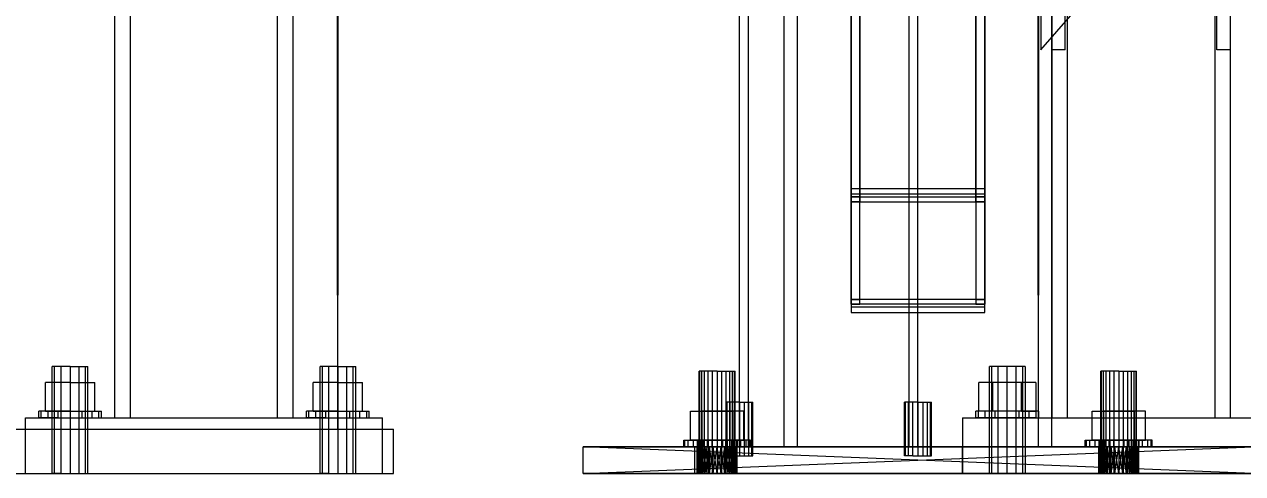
# Model space of a CAD drawing. Header units: millimetres. Extents: x -1970 to 34302, y -80068 to 6837.
# Drawn here: x 349 to 895, y -36000 to -35799 of the extents above; entities that cross this region are included whole.
import ezdxf

# ---------------------------------------------------------------- set-up
doc = ezdxf.new("R2010")
doc.units = ezdxf.units.MM
for name, color, linetype, lineweight in [('COTAS_O', 1, 'Continuous', 0), ('COTAS_P', 1, 'Continuous', 0), ('frontal_briquetadora', 7, 'Continuous', 0), ('frontal_C01', 7, 'Continuous', 0), ('frontal_C02', 7, 'Continuous', 0), ('frontal_C07', 7, 'Continuous', 0), ('frontal_mezcladora', 7, 'Continuous', 0), ('frontal_tolva_provisional', 7, 'Continuous', 0)]:
    doc.layers.add(name, color=color, linetype=linetype, lineweight=lineweight)
doc.dimstyles.new('R19_100', dxfattribs={"dimtxt": 250, "dimasz": 150, "dimexe": 150, "dimexo": 80, "dimgap": 100, "dimtad": 1, "dimtih": 1, "dimtoh": 1, "dimdsep": 46, "dimcen": 0.09, "dimadec": 0, "dimazin": 0, "dimtfac": 1, "dimtdec": 4, "dimtofl": 0, "dimtmove": 0, "dimatfit": 3, "dimfxl": 1, "dimtolj": 1, "dimtzin": 0, "dimarcsym": 0})

# ---------------------------------------------------------------- blocks, each defined once
blk = doc.blocks.new('*D41')
at = {"layer": 'COTAS_O', "color": 0, "lineweight": -2, "transparency": 16777216}
for p, q in [((-1480, -35920), (-1480, -35150)), ((490, -35920), (490, -35150)), ((-1330, -35300), (340, -35300))]:
    blk.add_line(p, q, dxfattribs=at)
at = {"layer": 'COTAS_O', "color": 0, "transparency": 16777216}
for points in [[(-1330, -35275), (-1330, -35325), (-1480, -35300)], [(340, -35275), (340, -35325), (490, -35300)]]:
    blk.add_solid(points, dxfattribs=at)
at = {"layer": 'Defpoints', "color": 0, "transparency": 16777216}
for p in [(490, -35300), (-1480, -36000), (490, -36000)]:
    blk.add_point(p, dxfattribs=at)
blk = doc.blocks.new('*D43')
at = {"layer": 'COTAS_P', "color": 0, "lineweight": -2, "transparency": 16777216}
for p, q in [((-804, -35920), (-804, -35150)), ((804, -35920), (804, -35150)), ((-654, -35300), (654, -35300))]:
    blk.add_line(p, q, dxfattribs=at)
at = {"layer": 'COTAS_P', "color": 0, "transparency": 16777216}
for points in [[(-654, -35275), (-654, -35325), (-804, -35300)], [(654, -35275), (654, -35325), (804, -35300)]]:
    blk.add_solid(points, dxfattribs=at)
at = {"layer": 'Defpoints', "color": 0, "transparency": 16777216}
for p in [(804, -35300), (-804, -36000), (804, -36000)]:
    blk.add_point(p, dxfattribs=at)

msp = doc.modelspace()

# ---------------------------------------------------------------- linework, layer by layer
at = {"layer": 'frontal_briquetadora'}
for p, q in [((490, -35980), (490, -34940)), ((490, -35980), (490, -34950)), ((315, -35980), (515, -35980)), ((340, -35980), (490, -35980)), ((515, -36000), (515, -35980)), ((315, -36000), (515, -36000))]:
    msp.add_line(p, q, dxfattribs=at)
at = {"layer": 'frontal_C01'}
for p, q in [((390, -35975), (390, -34032.596)), ((397, -35975), (397, -34032.596)), ((463, -35975), (463, -34032.596)), ((470, -35975), (470, -34032.596)), ((390, -35975), (390, -34793.537)), ((397, -35975), (397, -34793.537)), ((463, -35975), (463, -34793.537)), ((470, -35975), (470, -34793.537)), ((390, -35975), (390, -35554.479)), ((397, -35975), (397, -35554.479)), ((463, -35975), (463, -35554.479)), ((470, -35975), (470, -35554.479)), ((363.072, -35952), (362, -35952)), ((362, -36000), (362, -35952)), ((366, -35952), (363.072, -35952)), ((363.072, -36000), (363.072, -35952)), ((370, -35952), (366, -35952)), ((366, -36000), (366, -35952)), ((370, -35952), (374, -35952)), ((370, -35952), (370, -36000)), ((374, -35952), (376.928, -35952)), ((374, -36000), (374, -35952)), ((376.928, -35952), (378, -35952)), ((376.928, -36000), (376.928, -35952)), ((378, -36000), (378, -35952)), ((483.072, -35952), (482, -35952)), ((482, -36000), (482, -35952)), ((486, -35952), (483.072, -35952)), ((483.072, -36000), (483.072, -35952)), ((490, -35952), (486, -35952)), ((486, -36000), (486, -35952)), ((490, -35952), (494, -35952)), ((490, -35952), (490, -36000)), ((494, -35952), (496.928, -35952)), ((494, -36000), (494, -35952)), ((496.928, -35952), (498, -35952)), ((496.928, -36000), (496.928, -35952)), ((498, -36000), (498, -35952)), ((370, -35959.2), (358.915, -35959.2)), ((358.915, -35972), (358.915, -35959.2)), ((370, -35959.2), (381.085, -35959.2)), ((370, -35959.2), (370, -35972)), ((381.085, -35972), (381.085, -35959.2)), ((490, -35959.2), (478.915, -35959.2)), ((478.915, -35972), (478.915, -35959.2)), ((490, -35959.2), (501.085, -35959.2)), ((490, -35959.2), (490, -35972)), ((501.085, -35972), (501.085, -35959.2)), ((350, -35975), (510, -35975)), ((350, -36000), (350, -35975)), ((357.066, -35972), (356, -35972)), ((356, -35975), (356, -35972)), ((357.066, -35975), (356, -35975)), ((360.101, -35972), (357.066, -35972)), ((357.066, -35975), (357.066, -35972)), ((360.101, -35975), (357.066, -35975)), ((358.915, -35972), (370, -35972)), ((364.642, -35972), (360.101, -35972)), ((360.101, -35975), (360.101, -35972)), ((364.642, -35975), (360.101, -35975)), ((370, -35972), (364.642, -35972)), ((364.642, -35975), (364.642, -35972)), ((364.642, -35975), (370, -35975)), ((370, -35972), (375.358, -35972)), ((370, -35972), (370, -35975)), ((370, -35972), (381.085, -35972)), ((370, -35975), (375.358, -35975)), ((375.358, -35972), (379.899, -35972)), ((375.358, -35975), (375.358, -35972)), ((375.358, -35975), (379.899, -35975)), ((379.899, -35972), (382.934, -35972)), ((379.899, -35975), (379.899, -35972)), ((379.899, -35975), (382.934, -35975)), ((382.934, -35972), (384, -35972)), ((382.934, -35975), (382.934, -35972)), ((382.934, -35975), (384, -35975)), ((384, -35975), (384, -35972)), ((390, -35975), (397, -35975)), ((397, -35975), (463, -35975)), ((463, -35975), (470, -35975)), ((477.066, -35972), (476, -35972)), ((476, -35975), (476, -35972)), ((477.066, -35975), (476, -35975)), ((480.101, -35972), (477.066, -35972)), ((477.066, -35975), (477.066, -35972)), ((480.101, -35975), (477.066, -35975)), ((478.915, -35972), (490, -35972)), ((484.642, -35972), (480.101, -35972)), ((480.101, -35975), (480.101, -35972)), ((484.642, -35975), (480.101, -35975)), ((490, -35972), (484.642, -35972)), ((484.642, -35975), (484.642, -35972)), ((484.642, -35975), (490, -35975)), ((490, -35972), (495.358, -35972)), ((490, -35972), (490, -35975)), ((490, -35972), (501.085, -35972)), ((490, -35975), (495.358, -35975)), ((495.358, -35972), (499.899, -35972)), ((495.358, -35975), (495.358, -35972)), ((495.358, -35975), (499.899, -35975)), ((499.899, -35972), (502.934, -35972)), ((499.899, -35975), (499.899, -35972)), ((499.899, -35975), (502.934, -35975)), ((502.934, -35972), (504, -35972)), ((502.934, -35975), (502.934, -35972)), ((502.934, -35975), (504, -35975)), ((504, -35975), (504, -35972)), ((510, -36000), (510, -35975)), ((350, -36000), (510, -36000)), ((363.072, -36000), (362, -36000)), ((366, -36000), (363.072, -36000)), ((366, -36000), (370, -36000)), ((370, -36000), (374, -36000)), ((374, -36000), (376.928, -36000)), ((376.928, -36000), (378, -36000)), ((483.072, -36000), (482, -36000)), ((486, -36000), (483.072, -36000)), ((486, -36000), (490, -36000)), ((490, -36000), (494, -36000)), ((494, -36000), (496.928, -36000)), ((496.928, -36000), (498, -36000))]:
    msp.add_line(p, q, dxfattribs=at)
at = {"layer": 'frontal_C02'}
for p, q in [((390, -35975), (390, -33576.746)), ((397, -35975), (397, -33576.746)), ((463, -35975), (463, -33576.746)), ((470, -35975), (470, -33576.746)), ((390, -35975), (390, -34072.136)), ((397, -35975), (397, -34072.136)), ((463, -35975), (463, -34072.136)), ((470, -35975), (470, -34072.136)), ((390, -35975), (390, -34861.253)), ((397, -35975), (397, -34861.253)), ((463, -35975), (463, -34861.253)), ((470, -35975), (470, -34861.253)), ((390, -35975), (390, -35610.837)), ((397, -35975), (397, -35610.837)), ((463, -35975), (463, -35610.837)), ((470, -35975), (470, -35610.837)), ((363.072, -35952), (362, -35952)), ((362, -36000), (362, -35952)), ((366, -35952), (363.072, -35952)), ((363.072, -36000), (363.072, -35952)), ((370, -35952), (366, -35952)), ((366, -36000), (366, -35952)), ((370, -35952), (374, -35952)), ((370, -35952), (370, -36000)), ((374, -35952), (376.928, -35952)), ((374, -36000), (374, -35952)), ((376.928, -35952), (378, -35952)), ((376.928, -36000), (376.928, -35952)), ((378, -36000), (378, -35952)), ((483.072, -35952), (482, -35952)), ((482, -36000), (482, -35952)), ((486, -35952), (483.072, -35952)), ((483.072, -36000), (483.072, -35952)), ((490, -35952), (486, -35952)), ((486, -36000), (486, -35952)), ((490, -35952), (494, -35952)), ((490, -35952), (490, -36000)), ((494, -35952), (496.928, -35952)), ((494, -36000), (494, -35952)), ((496.928, -35952), (498, -35952)), ((496.928, -36000), (496.928, -35952)), ((498, -36000), (498, -35952)), ((370, -35959.2), (358.915, -35959.2)), ((358.915, -35972), (358.915, -35959.2)), ((370, -35959.2), (381.085, -35959.2)), ((370, -35959.2), (370, -35972)), ((381.085, -35972), (381.085, -35959.2)), ((490, -35959.2), (478.915, -35959.2)), ((478.915, -35972), (478.915, -35959.2)), ((490, -35959.2), (501.085, -35959.2)), ((490, -35959.2), (490, -35972)), ((501.085, -35972), (501.085, -35959.2)), ((350, -35975), (510, -35975)), ((350, -36000), (350, -35975)), ((357.066, -35972), (356, -35972)), ((356, -35975), (356, -35972)), ((357.066, -35975), (356, -35975)), ((360.101, -35972), (357.066, -35972)), ((357.066, -35975), (357.066, -35972)), ((360.101, -35975), (357.066, -35975)), ((358.915, -35972), (370, -35972)), ((364.642, -35972), (360.101, -35972)), ((360.101, -35975), (360.101, -35972)), ((364.642, -35975), (360.101, -35975)), ((370, -35972), (364.642, -35972)), ((364.642, -35975), (364.642, -35972)), ((364.642, -35975), (370, -35975)), ((370, -35972), (375.358, -35972)), ((370, -35972), (370, -35975)), ((370, -35972), (381.085, -35972)), ((370, -35975), (375.358, -35975)), ((375.358, -35972), (379.899, -35972)), ((375.358, -35975), (375.358, -35972)), ((375.358, -35975), (379.899, -35975)), ((379.899, -35972), (382.934, -35972)), ((379.899, -35975), (379.899, -35972)), ((379.899, -35975), (382.934, -35975)), ((382.934, -35972), (384, -35972)), ((382.934, -35975), (382.934, -35972)), ((382.934, -35975), (384, -35975)), ((384, -35975), (384, -35972)), ((390, -35975), (397, -35975)), ((397, -35975), (463, -35975)), ((463, -35975), (470, -35975)), ((477.066, -35972), (476, -35972)), ((476, -35975), (476, -35972)), ((477.066, -35975), (476, -35975)), ((480.101, -35972), (477.066, -35972)), ((477.066, -35975), (477.066, -35972)), ((480.101, -35975), (477.066, -35975)), ((478.915, -35972), (490, -35972)), ((484.642, -35972), (480.101, -35972)), ((480.101, -35975), (480.101, -35972)), ((484.642, -35975), (480.101, -35975)), ((490, -35972), (484.642, -35972)), ((484.642, -35975), (484.642, -35972)), ((484.642, -35975), (490, -35975)), ((490, -35972), (495.358, -35972)), ((490, -35972), (490, -35975)), ((490, -35972), (501.085, -35972)), ((490, -35975), (495.358, -35975)), ((495.358, -35972), (499.899, -35972)), ((495.358, -35975), (495.358, -35972)), ((495.358, -35975), (499.899, -35975)), ((499.899, -35972), (502.934, -35972)), ((499.899, -35975), (499.899, -35972)), ((499.899, -35975), (502.934, -35975)), ((502.934, -35972), (504, -35972)), ((502.934, -35975), (502.934, -35972)), ((502.934, -35975), (504, -35975)), ((504, -35975), (504, -35972)), ((510, -36000), (510, -35975)), ((350, -36000), (510, -36000)), ((363.072, -36000), (362, -36000)), ((366, -36000), (363.072, -36000)), ((366, -36000), (370, -36000)), ((370, -36000), (374, -36000)), ((374, -36000), (376.928, -36000)), ((376.928, -36000), (378, -36000)), ((483.072, -36000), (482, -36000)), ((486, -36000), (483.072, -36000)), ((486, -36000), (490, -36000)), ((490, -36000), (494, -36000)), ((494, -36000), (496.928, -36000)), ((496.928, -36000), (498, -36000))]:
    msp.add_line(p, q, dxfattribs=at)
at = {"layer": 'frontal_C07'}
for p, q in [((390, -35975), (390, -35158.648)), ((397, -35975), (397, -35158.648)), ((463, -35975), (463, -35158.648)), ((470, -35975), (470, -35158.648)), ((390, -35975), (390, -35283.361)), ((397, -35975), (397, -35283.361)), ((463, -35975), (463, -35283.361)), ((470, -35975), (470, -35283.361)), ((390, -35975), (390, -35367.405)), ((397, -35975), (397, -35367.405)), ((463, -35975), (463, -35367.405)), ((470, -35975), (470, -35367.405)), ((363.072, -35952), (362, -35952)), ((362, -36000), (362, -35952)), ((366, -35952), (363.072, -35952)), ((363.072, -36000), (363.072, -35952)), ((370, -35952), (366, -35952)), ((366, -36000), (366, -35952)), ((370, -35952), (374, -35952)), ((370, -35952), (370, -36000)), ((374, -35952), (376.928, -35952)), ((374, -36000), (374, -35952)), ((376.928, -35952), (378, -35952)), ((376.928, -36000), (376.928, -35952)), ((378, -36000), (378, -35952)), ((483.072, -35952), (482, -35952)), ((482, -36000), (482, -35952)), ((486, -35952), (483.072, -35952)), ((483.072, -36000), (483.072, -35952)), ((490, -35952), (486, -35952)), ((486, -36000), (486, -35952)), ((490, -35952), (494, -35952)), ((490, -35952), (490, -36000)), ((494, -35952), (496.928, -35952)), ((494, -36000), (494, -35952)), ((496.928, -35952), (498, -35952)), ((496.928, -36000), (496.928, -35952)), ((498, -36000), (498, -35952)), ((370, -35959.2), (358.915, -35959.2)), ((358.915, -35972), (358.915, -35959.2)), ((370, -35959.2), (381.085, -35959.2)), ((370, -35959.2), (370, -35972)), ((381.085, -35972), (381.085, -35959.2)), ((490, -35959.2), (478.915, -35959.2)), ((478.915, -35972), (478.915, -35959.2)), ((490, -35959.2), (501.085, -35959.2)), ((490, -35959.2), (490, -35972)), ((501.085, -35972), (501.085, -35959.2)), ((350, -35975), (510, -35975)), ((350, -36000), (350, -35975)), ((357.066, -35972), (356, -35972)), ((356, -35975), (356, -35972)), ((357.066, -35975), (356, -35975)), ((360.101, -35972), (357.066, -35972)), ((357.066, -35975), (357.066, -35972)), ((360.101, -35975), (357.066, -35975)), ((358.915, -35972), (370, -35972)), ((364.642, -35972), (360.101, -35972)), ((360.101, -35975), (360.101, -35972)), ((364.642, -35975), (360.101, -35975)), ((370, -35972), (364.642, -35972)), ((364.642, -35975), (364.642, -35972)), ((364.642, -35975), (370, -35975)), ((370, -35972), (375.358, -35972)), ((370, -35972), (370, -35975)), ((370, -35972), (381.085, -35972)), ((370, -35975), (375.358, -35975)), ((375.358, -35972), (379.899, -35972)), ((375.358, -35975), (375.358, -35972)), ((375.358, -35975), (379.899, -35975)), ((379.899, -35972), (382.934, -35972)), ((379.899, -35975), (379.899, -35972)), ((379.899, -35975), (382.934, -35975)), ((382.934, -35972), (384, -35972)), ((382.934, -35975), (382.934, -35972)), ((382.934, -35975), (384, -35975)), ((384, -35975), (384, -35972)), ((390, -35975), (397, -35975)), ((397, -35975), (463, -35975)), ((463, -35975), (470, -35975)), ((477.066, -35972), (476, -35972)), ((476, -35975), (476, -35972)), ((477.066, -35975), (476, -35975)), ((480.101, -35972), (477.066, -35972)), ((477.066, -35975), (477.066, -35972)), ((480.101, -35975), (477.066, -35975)), ((478.915, -35972), (490, -35972)), ((484.642, -35972), (480.101, -35972)), ((480.101, -35975), (480.101, -35972)), ((484.642, -35975), (480.101, -35975)), ((490, -35972), (484.642, -35972)), ((484.642, -35975), (484.642, -35972)), ((484.642, -35975), (490, -35975)), ((490, -35972), (495.358, -35972)), ((490, -35972), (490, -35975)), ((490, -35972), (501.085, -35972)), ((490, -35975), (495.358, -35975)), ((495.358, -35972), (499.899, -35972)), ((495.358, -35975), (495.358, -35972)), ((495.358, -35975), (499.899, -35975)), ((499.899, -35972), (502.934, -35972)), ((499.899, -35975), (499.899, -35972)), ((499.899, -35975), (502.934, -35975)), ((502.934, -35972), (504, -35972)), ((502.934, -35975), (502.934, -35972)), ((502.934, -35975), (504, -35975)), ((504, -35975), (504, -35972)), ((510, -36000), (510, -35975)), ((350, -36000), (510, -36000)), ((363.072, -36000), (362, -36000)), ((366, -36000), (363.072, -36000)), ((366, -36000), (370, -36000)), ((370, -36000), (374, -36000)), ((374, -36000), (376.928, -36000)), ((376.928, -36000), (378, -36000)), ((483.072, -36000), (482, -36000)), ((486, -36000), (483.072, -36000)), ((486, -36000), (490, -36000)), ((490, -36000), (494, -36000)), ((494, -36000), (496.928, -36000)), ((496.928, -36000), (498, -36000))]:
    msp.add_line(p, q, dxfattribs=at)
at = {"layer": 'frontal_mezcladora'}
for p, q in [((690, -35988), (690, -34900)), ((696, -35988), (696, -34900)), ((804, -35988), (804, -34900)), ((810, -35988), (810, -34900)), ((720, -35872.255), (720, -35022.255)), ((720, -35874.749), (720, -35024.749)), ((780, -35022.255), (780, -35872.255)), ((780, -35024.749), (780, -35874.749)), ((720, -35025.954), (720, -35875.954)), ((720, -35028.116), (720, -35878.116)), ((724, -35025.954), (724, -35875.954)), ((724, -35028.116), (724, -35878.116)), ((776, -35875.954), (776, -35025.954)), ((776, -35878.116), (776, -35028.116)), ((780, -35875.954), (780, -35025.954)), ((780, -35878.116), (780, -35028.116)), ((720, -35921.884), (720, -35071.884)), ((720, -35924.046), (720, -35074.046)), ((724, -35921.884), (724, -35071.884)), ((724, -35924.046), (724, -35074.046)), ((776, -35071.884), (776, -35921.884)), ((776, -35074.046), (776, -35924.046)), ((780, -35071.884), (780, -35921.884)), ((780, -35074.046), (780, -35924.046)), ((720, -35075.251), (720, -35925.251)), ((720, -35077.745), (720, -35927.745)), ((780, -35925.251), (780, -35075.251)), ((780, -35927.745), (780, -35077.745)), ((780, -35872.255), (720, -35872.255)), ((720, -35872.255), (720, -35875.954)), ((780, -35874.749), (720, -35874.749)), ((720, -35874.749), (720, -35878.116)), ((720, -35875.954), (780, -35875.954)), ((724, -35875.954), (720, -35875.954)), ((720, -35875.954), (720, -35924.046)), ((724, -35924.046), (724, -35875.954)), ((780, -35875.954), (776, -35875.954)), ((776, -35875.954), (776, -35924.046)), ((780, -35875.954), (780, -35872.255)), ((780, -35878.116), (780, -35874.749)), ((780, -35924.046), (780, -35875.954)), ((720, -35878.116), (780, -35878.116)), ((724, -35878.116), (720, -35878.116)), ((720, -35878.116), (720, -35921.884)), ((724, -35921.884), (724, -35878.116)), ((780, -35878.116), (776, -35878.116)), ((776, -35878.116), (776, -35921.884)), ((780, -35921.884), (780, -35878.116)), ((780, -35921.884), (720, -35921.884)), ((720, -35921.884), (720, -35925.251)), ((720, -35921.884), (724, -35921.884)), ((780, -35924.046), (720, -35924.046)), ((720, -35924.046), (720, -35927.745)), ((720, -35924.046), (724, -35924.046)), ((720, -35925.251), (780, -35925.251)), ((776, -35921.884), (780, -35921.884)), ((776, -35924.046), (780, -35924.046)), ((780, -35925.251), (780, -35921.884)), ((780, -35927.745), (780, -35924.046)), ((720, -35927.745), (780, -35927.745)), ((652.273, -35954), (652, -35954)), ((652, -36000), (652, -35954)), ((653.072, -35954), (652.273, -35954)), ((652.273, -36000), (652.273, -35954)), ((654.343, -35954), (653.072, -35954)), ((653.072, -36000), (653.072, -35954)), ((656, -35954), (654.343, -35954)), ((654.343, -36000), (654.343, -35954)), ((657.929, -35954), (656, -35954)), ((656, -36000), (656, -35954)), ((660, -35954), (657.929, -35954)), ((657.929, -36000), (657.929, -35954)), ((660, -35954), (662.071, -35954)), ((660, -35954), (660, -36000)), ((662.071, -35954), (664, -35954)), ((662.071, -36000), (662.071, -35954)), ((664, -35954), (665.657, -35954)), ((664, -36000), (664, -35954)), ((665.657, -35954), (666.928, -35954)), ((665.657, -36000), (665.657, -35954)), ((666.928, -35954), (667.727, -35954)), ((666.928, -36000), (666.928, -35954)), ((667.727, -35954), (668, -35954)), ((667.727, -36000), (667.727, -35954)), ((668, -36000), (668, -35954)), ((832.273, -35954), (832, -35954)), ((832, -36000), (832, -35954)), ((833.072, -35954), (832.273, -35954)), ((832.273, -36000), (832.273, -35954)), ((834.343, -35954), (833.072, -35954)), ((833.072, -36000), (833.072, -35954)), ((836, -35954), (834.343, -35954)), ((834.343, -36000), (834.343, -35954)), ((837.929, -35954), (836, -35954)), ((836, -36000), (836, -35954)), ((840, -35954), (837.929, -35954)), ((837.929, -36000), (837.929, -35954)), ((840, -35954), (842.071, -35954)), ((840, -35954), (840, -36000)), ((842.071, -35954), (844, -35954)), ((842.071, -36000), (842.071, -35954)), ((844, -35954), (845.657, -35954)), ((844, -36000), (844, -35954)), ((845.657, -35954), (846.928, -35954)), ((845.657, -36000), (845.657, -35954)), ((846.928, -35954), (847.727, -35954)), ((846.928, -36000), (846.928, -35954)), ((847.727, -35954), (848, -35954)), ((847.727, -36000), (847.727, -35954)), ((848, -36000), (848, -35954)), ((648.006, -35985), (648.006, -35972)), ((648.006, -35972), (660, -35972)), ((648.006, -35972), (653.072, -35972)), ((660, -35972), (653.072, -35972)), ((653.072, -35972), (653.072, -35985)), ((671.994, -35972), (660, -35972)), ((660, -35972), (660, -35985)), ((660, -35972), (666.928, -35972)), ((666.928, -35972), (666.928, -35985)), ((671.994, -35972), (666.928, -35972)), ((671.994, -35985), (671.994, -35972)), ((828.006, -35985), (828.006, -35972)), ((828.006, -35972), (840, -35972)), ((828.006, -35972), (833.072, -35972)), ((840, -35972), (833.072, -35972)), ((833.072, -35972), (833.072, -35985)), ((851.994, -35972), (840, -35972)), ((840, -35972), (840, -35985)), ((840, -35972), (846.928, -35972)), ((846.928, -35972), (846.928, -35985)), ((851.994, -35972), (846.928, -35972)), ((851.994, -35985), (851.994, -35972)), ((645, -35988), (645, -35985)), ((645, -35985), (645.511, -35985)), ((645, -35985), (651, -35985)), ((645.511, -35988), (645.511, -35985)), ((645.511, -35985), (647.01, -35985)), ((645.511, -35985), (651.307, -35985)), ((647.01, -35988), (647.01, -35985)), ((647.01, -35985), (649.393, -35985)), ((647.01, -35985), (652.206, -35985)), ((660, -35985), (648.006, -35985)), ((653.072, -35985), (648.006, -35985)), ((649.393, -35988), (649.393, -35985)), ((649.393, -35985), (652.5, -35985)), ((649.393, -35985), (653.636, -35985)), ((651.307, -35985), (651, -35985)), ((651, -35985), (651, -35988)), ((652.206, -35985), (651.307, -35985)), ((651.307, -35985), (651.307, -35988)), ((653.636, -35985), (652.206, -35985)), ((652.206, -35985), (652.206, -35988)), ((652.5, -35988), (652.5, -35985)), ((652.5, -35985), (656.118, -35985)), ((652.5, -35985), (655.5, -35985)), ((653.072, -35985), (660, -35985)), ((655.5, -35985), (653.636, -35985)), ((653.636, -35985), (653.636, -35988)), ((657.671, -35985), (655.5, -35985)), ((655.5, -35985), (655.5, -35988)), ((656.118, -35988), (656.118, -35985)), ((656.118, -35985), (660, -35985)), ((656.118, -35985), (657.671, -35985)), ((660, -35985), (657.671, -35985)), ((657.671, -35985), (657.671, -35988)), ((663.882, -35985), (660, -35985)), ((660, -35985), (660, -35988)), ((660, -35985), (662.329, -35985)), ((660, -35985), (671.994, -35985)), ((666.928, -35985), (660, -35985)), ((662.329, -35985), (662.329, -35988)), ((663.882, -35985), (662.329, -35985)), ((662.329, -35985), (664.5, -35985)), ((663.882, -35988), (663.882, -35985)), ((667.5, -35985), (663.882, -35985)), ((664.5, -35985), (664.5, -35988)), ((667.5, -35985), (664.5, -35985)), ((664.5, -35985), (666.364, -35985)), ((666.364, -35985), (666.364, -35988)), ((670.607, -35985), (666.364, -35985)), ((666.364, -35985), (667.794, -35985)), ((666.928, -35985), (671.994, -35985)), ((667.5, -35988), (667.5, -35985)), ((670.607, -35985), (667.5, -35985)), ((667.794, -35985), (667.794, -35988)), ((672.99, -35985), (667.794, -35985)), ((667.794, -35985), (668.693, -35985)), ((668.693, -35985), (668.693, -35988)), ((674.489, -35985), (668.693, -35985)), ((668.693, -35985), (669, -35985)), ((669, -35985), (669, -35988)), ((675, -35985), (669, -35985)), ((670.607, -35988), (670.607, -35985)), ((672.99, -35985), (670.607, -35985)), ((672.99, -35988), (672.99, -35985)), ((674.489, -35985), (672.99, -35985)), ((674.489, -35988), (674.489, -35985)), ((675, -35985), (674.489, -35985)), ((675, -35988), (675, -35985)), ((825, -35988), (825, -35985)), ((825, -35985), (825.511, -35985)), ((825, -35985), (831, -35985)), ((825.511, -35988), (825.511, -35985)), ((825.511, -35985), (827.01, -35985)), ((825.511, -35985), (831.307, -35985)), ((827.01, -35988), (827.01, -35985)), ((827.01, -35985), (829.393, -35985)), ((827.01, -35985), (832.206, -35985)), ((840, -35985), (828.006, -35985)), ((833.072, -35985), (828.006, -35985)), ((829.393, -35988), (829.393, -35985)), ((829.393, -35985), (832.5, -35985)), ((829.393, -35985), (833.636, -35985)), ((831.307, -35985), (831, -35985)), ((831, -35985), (831, -35988)), ((832.206, -35985), (831.307, -35985)), ((831.307, -35985), (831.307, -35988)), ((833.636, -35985), (832.206, -35985)), ((832.206, -35985), (832.206, -35988)), ((832.5, -35988), (832.5, -35985)), ((832.5, -35985), (836.118, -35985)), ((832.5, -35985), (835.5, -35985)), ((833.072, -35985), (840, -35985)), ((835.5, -35985), (833.636, -35985)), ((833.636, -35985), (833.636, -35988)), ((837.671, -35985), (835.5, -35985)), ((835.5, -35985), (835.5, -35988)), ((836.118, -35988), (836.118, -35985)), ((836.118, -35985), (840, -35985)), ((836.118, -35985), (837.671, -35985)), ((840, -35985), (837.671, -35985)), ((837.671, -35985), (837.671, -35988)), ((843.882, -35985), (840, -35985)), ((840, -35985), (840, -35988)), ((840, -35985), (842.329, -35985)), ((840, -35985), (851.994, -35985)), ((846.928, -35985), (840, -35985)), ((842.329, -35985), (842.329, -35988)), ((843.882, -35985), (842.329, -35985)), ((842.329, -35985), (844.5, -35985)), ((843.882, -35988), (843.882, -35985)), ((847.5, -35985), (843.882, -35985)), ((844.5, -35985), (844.5, -35988)), ((847.5, -35985), (844.5, -35985)), ((844.5, -35985), (846.364, -35985)), ((846.364, -35985), (846.364, -35988)), ((850.607, -35985), (846.364, -35985)), ((846.364, -35985), (847.794, -35985)), ((846.928, -35985), (851.994, -35985)), ((847.5, -35988), (847.5, -35985)), ((850.607, -35985), (847.5, -35985)), ((847.794, -35985), (847.794, -35988)), ((852.99, -35985), (847.794, -35985)), ((847.794, -35985), (848.693, -35985)), ((848.693, -35985), (848.693, -35988)), ((854.489, -35985), (848.693, -35985)), ((848.693, -35985), (849, -35985)), ((849, -35985), (849, -35988)), ((855, -35985), (849, -35985)), ((850.607, -35988), (850.607, -35985)), ((852.99, -35985), (850.607, -35985)), ((852.99, -35988), (852.99, -35985)), ((854.489, -35985), (852.99, -35985)), ((854.489, -35988), (854.489, -35985)), ((855, -35985), (854.489, -35985)), ((855, -35988), (855, -35985)), ((840, -35988), (600, -35988)), ((600, -35988), (838.244, -35988)), ((600, -35988), (660, -35988)), ((661.756, -35988), (600, -35988)), ((600, -35988), (658.244, -35988)), ((900, -35988), (600, -35988)), ((600, -35988), (836.556, -35988)), ((663.444, -35988), (600, -35988)), ((600, -35988), (656.556, -35988)), ((600, -35988), (835, -35988)), ((665, -35988), (600, -35988)), ((600, -35988), (655, -35988)), ((600, -35988), (833.636, -35988)), ((600, -35988), (653.636, -35988)), ((600, -35988), (832.517, -35988)), ((600, -35988), (652.517, -35988)), ((600, -35988), (831.685, -35988)), ((600, -35988), (651.685, -35988)), ((600, -35988), (831.173, -35988)), ((600, -35988), (651.173, -35988)), ((600, -35988), (831, -35988)), ((600, -35988), (651, -35988)), ((841.756, -35988), (600, -35988)), ((600, -36000), (600, -35988)), ((900, -36000), (600, -35988)), ((600, -36000), (900, -35988)), ((645.511, -35988), (645, -35988)), ((651, -35988), (645, -35988)), ((647.01, -35988), (645.511, -35988)), ((651.307, -35988), (645.511, -35988)), ((649.393, -35988), (647.01, -35988)), ((652.206, -35988), (647.01, -35988)), ((652.5, -35988), (649.393, -35988)), ((653.636, -35988), (649.393, -35988)), ((651, -35988), (651.173, -35988)), ((660, -35988), (651, -35988)), ((658.244, -35988), (651, -35988)), ((656.556, -35988), (651, -35988)), ((655, -35988), (651, -35988)), ((653.636, -35988), (651, -35988)), ((652.517, -35988), (651, -35988)), ((651, -36000), (651.173, -35988)), ((651, -36000), (651, -35988)), ((651.173, -36000), (651, -35988)), ((651, -35988), (651.307, -35988)), ((651.173, -35988), (651.685, -35988)), ((660, -35988), (651.173, -35988)), ((651.173, -36000), (651.685, -35988)), ((651.173, -36000), (651.173, -35988)), ((651.685, -36000), (651.173, -35988)), ((651.307, -35988), (652.206, -35988)), ((651.685, -35988), (652.517, -35988)), ((660, -35988), (651.685, -35988)), ((651.685, -36000), (652.517, -35988)), ((651.685, -36000), (651.685, -35988)), ((652.517, -36000), (651.685, -35988)), ((652.206, -35988), (653.636, -35988)), ((656.118, -35988), (652.5, -35988)), ((655.5, -35988), (652.5, -35988)), ((652.517, -35988), (653.636, -35988)), ((660, -35988), (652.517, -35988)), ((652.517, -36000), (653.636, -35988)), ((652.517, -36000), (652.517, -35988)), ((653.636, -36000), (652.517, -35988)), ((653.636, -35988), (655, -35988)), ((660, -35988), (653.636, -35988)), ((653.636, -36000), (655, -35988)), ((653.636, -36000), (653.636, -35988)), ((655, -36000), (653.636, -35988)), ((653.636, -35988), (655.5, -35988)), ((655, -35988), (656.556, -35988)), ((660, -35988), (655, -35988)), ((655, -36000), (656.556, -35988)), ((655, -36000), (655, -35988)), ((656.556, -36000), (655, -35988)), ((655.5, -35988), (657.671, -35988)), ((660, -35988), (656.118, -35988)), ((657.671, -35988), (656.118, -35988)), ((656.556, -35988), (658.244, -35988)), ((660, -35988), (656.556, -35988)), ((656.556, -36000), (658.244, -35988)), ((656.556, -36000), (656.556, -35988)), ((658.244, -36000), (656.556, -35988)), ((657.671, -35988), (660, -35988)), ((658.244, -35988), (660, -35988)), ((658.244, -36000), (660, -35988)), ((658.244, -36000), (658.244, -35988)), ((660, -36000), (658.244, -35988)), ((660, -35988), (661.756, -35988)), ((660, -35988), (663.444, -35988)), ((660, -35988), (665, -35988)), ((660, -35988), (666.364, -35988)), ((660, -35988), (667.483, -35988)), ((660, -35988), (668.315, -35988)), ((660, -35988), (668.827, -35988)), ((660, -35988), (669, -35988)), ((660, -35988), (660, -36000)), ((661.756, -36000), (660, -35988)), ((660, -36000), (661.756, -35988)), ((660, -35988), (663.882, -35988)), ((662.329, -35988), (660, -35988)), ((661.756, -35988), (663.444, -35988)), ((661.756, -35988), (669, -35988)), ((661.756, -36000), (661.756, -35988)), ((663.444, -36000), (661.756, -35988)), ((661.756, -36000), (663.444, -35988)), ((662.329, -35988), (663.882, -35988)), ((664.5, -35988), (662.329, -35988)), ((663.444, -35988), (665, -35988)), ((663.444, -35988), (669, -35988)), ((663.444, -36000), (663.444, -35988)), ((665, -36000), (663.444, -35988)), ((663.444, -36000), (665, -35988)), ((663.882, -35988), (667.5, -35988)), ((664.5, -35988), (667.5, -35988)), ((666.364, -35988), (664.5, -35988)), ((666.364, -35988), (665, -35988)), ((665, -35988), (669, -35988)), ((665, -35988), (833.636, -35988)), ((840, -35988), (665, -35988)), ((665, -36000), (665, -35988)), ((666.364, -36000), (665, -35988)), ((665, -36000), (666.364, -35988)), ((667.483, -35988), (666.364, -35988)), ((666.364, -35988), (669, -35988)), ((666.364, -35988), (833.636, -35988)), ((666.364, -35988), (831, -35988)), ((666.364, -35988), (831.173, -35988)), ((666.364, -35988), (831.685, -35988)), ((666.364, -35988), (832.517, -35988)), ((840, -35988), (666.364, -35988)), ((666.364, -36000), (666.364, -35988)), ((667.483, -36000), (666.364, -35988)), ((666.364, -36000), (667.483, -35988)), ((666.364, -35988), (670.607, -35988)), ((667.794, -35988), (666.364, -35988)), ((668.315, -35988), (667.483, -35988)), ((667.483, -35988), (669, -35988)), ((667.483, -35988), (833.636, -35988)), ((840, -35988), (667.483, -35988)), ((667.483, -36000), (667.483, -35988)), ((668.315, -36000), (667.483, -35988)), ((667.483, -36000), (668.315, -35988)), ((667.5, -35988), (670.607, -35988)), ((667.794, -35988), (672.99, -35988)), ((668.693, -35988), (667.794, -35988)), ((668.827, -35988), (668.315, -35988)), ((668.315, -35988), (669, -35988)), ((668.315, -35988), (833.636, -35988)), ((840, -35988), (668.315, -35988)), ((668.315, -36000), (668.315, -35988)), ((668.827, -36000), (668.315, -35988)), ((668.315, -36000), (668.827, -35988)), ((668.693, -35988), (674.489, -35988)), ((669, -35988), (668.693, -35988)), ((669, -35988), (668.827, -35988)), ((668.827, -35988), (833.636, -35988)), ((668.827, -35988), (840, -35988)), ((668.827, -36000), (668.827, -35988)), ((669, -36000), (668.827, -35988)), ((668.827, -36000), (669, -35988)), ((669, -35988), (833.636, -35988)), ((669, -35988), (835, -35988)), ((669, -35988), (836.556, -35988)), ((669, -35988), (838.244, -35988)), ((669, -35988), (840, -35988)), ((669, -36000), (669, -35988)), ((669, -35988), (675, -35988)), ((670.607, -35988), (672.99, -35988)), ((672.99, -35988), (674.489, -35988)), ((674.489, -35988), (675, -35988)), ((690, -35988), (696, -35988)), ((696, -35988), (804, -35988)), ((804, -35988), (810, -35988)), ((825.511, -35988), (825, -35988)), ((831, -35988), (825, -35988)), ((827.01, -35988), (825.511, -35988)), ((831.307, -35988), (825.511, -35988)), ((829.393, -35988), (827.01, -35988)), ((832.206, -35988), (827.01, -35988)), ((832.5, -35988), (829.393, -35988)), ((833.636, -35988), (829.393, -35988)), ((831, -35988), (831.173, -35988)), ((840, -35988), (831, -35988)), ((838.244, -35988), (831, -35988)), ((836.556, -35988), (831, -35988)), ((835, -35988), (831, -35988)), ((833.636, -35988), (831, -35988)), ((831, -36000), (831.173, -35988)), ((831, -36000), (831, -35988)), ((831.173, -36000), (831, -35988)), ((831, -35988), (831.307, -35988)), ((831.173, -35988), (831.685, -35988)), ((840, -35988), (831.173, -35988)), ((831.173, -36000), (831.685, -35988)), ((831.173, -36000), (831.173, -35988)), ((831.685, -36000), (831.173, -35988)), ((831.307, -35988), (832.206, -35988)), ((831.685, -35988), (832.517, -35988)), ((840, -35988), (831.685, -35988)), ((831.685, -36000), (832.517, -35988)), ((831.685, -36000), (831.685, -35988)), ((832.517, -36000), (831.685, -35988)), ((832.206, -35988), (833.636, -35988)), ((836.118, -35988), (832.5, -35988)), ((835.5, -35988), (832.5, -35988)), ((832.517, -35988), (833.636, -35988)), ((840, -35988), (832.517, -35988)), ((832.517, -36000), (833.636, -35988)), ((832.517, -36000), (832.517, -35988)), ((833.636, -36000), (832.517, -35988)), ((833.636, -35988), (835, -35988)), ((840, -35988), (833.636, -35988)), ((833.636, -36000), (835, -35988)), ((833.636, -36000), (833.636, -35988)), ((835, -36000), (833.636, -35988)), ((833.636, -35988), (835.5, -35988)), ((835, -35988), (836.556, -35988)), ((840, -35988), (835, -35988)), ((835, -36000), (836.556, -35988)), ((835, -36000), (835, -35988)), ((836.556, -36000), (835, -35988)), ((835.5, -35988), (837.671, -35988)), ((840, -35988), (836.118, -35988)), ((837.671, -35988), (836.118, -35988)), ((836.556, -35988), (838.244, -35988)), ((840, -35988), (836.556, -35988)), ((836.556, -36000), (838.244, -35988)), ((836.556, -36000), (836.556, -35988)), ((838.244, -36000), (836.556, -35988)), ((837.671, -35988), (840, -35988)), ((838.244, -35988), (840, -35988)), ((838.244, -36000), (840, -35988)), ((838.244, -36000), (838.244, -35988)), ((840, -36000), (838.244, -35988)), ((840, -35988), (841.756, -35988)), ((840, -35988), (900, -35988)), ((840, -35988), (840, -36000)), ((841.756, -36000), (840, -35988)), ((840, -36000), (841.756, -35988)), ((840, -35988), (843.882, -35988)), ((842.329, -35988), (840, -35988)), ((841.756, -35988), (900, -35988)), ((843.444, -35988), (841.756, -35988)), ((841.756, -35988), (845, -35988)), ((841.756, -35988), (846.364, -35988)), ((841.756, -35988), (847.483, -35988)), ((841.756, -35988), (848.315, -35988)), ((841.756, -35988), (848.827, -35988)), ((841.756, -35988), (849, -35988)), ((841.756, -36000), (841.756, -35988)), ((843.444, -36000), (841.756, -35988)), ((841.756, -36000), (843.444, -35988)), ((842.329, -35988), (843.882, -35988)), ((844.5, -35988), (842.329, -35988)), ((843.444, -35988), (900, -35988)), ((845, -35988), (843.444, -35988)), ((843.444, -35988), (849, -35988)), ((843.444, -36000), (843.444, -35988)), ((845, -36000), (843.444, -35988)), ((843.444, -36000), (845, -35988)), ((843.882, -35988), (847.5, -35988)), ((844.5, -35988), (847.5, -35988)), ((846.364, -35988), (844.5, -35988)), ((845, -35988), (900, -35988)), ((846.364, -35988), (845, -35988)), ((845, -35988), (849, -35988)), ((845, -36000), (845, -35988)), ((846.364, -36000), (845, -35988)), ((845, -36000), (846.364, -35988)), ((846.364, -35988), (900, -35988)), ((847.483, -35988), (846.364, -35988)), ((846.364, -35988), (849, -35988)), ((846.364, -36000), (846.364, -35988)), ((847.483, -36000), (846.364, -35988)), ((846.364, -36000), (847.483, -35988)), ((846.364, -35988), (850.607, -35988)), ((847.794, -35988), (846.364, -35988)), ((847.483, -35988), (900, -35988)), ((848.315, -35988), (847.483, -35988)), ((847.483, -35988), (849, -35988)), ((847.483, -36000), (847.483, -35988)), ((848.315, -36000), (847.483, -35988)), ((847.483, -36000), (848.315, -35988)), ((847.5, -35988), (850.607, -35988)), ((847.794, -35988), (852.99, -35988)), ((848.693, -35988), (847.794, -35988)), ((848.315, -35988), (900, -35988)), ((848.827, -35988), (848.315, -35988)), ((848.315, -36000), (848.315, -35988)), ((848.827, -36000), (848.315, -35988)), ((848.315, -36000), (848.827, -35988)), ((848.693, -35988), (854.489, -35988)), ((849, -35988), (848.693, -35988)), ((848.827, -35988), (900, -35988)), ((849, -35988), (848.827, -35988)), ((848.827, -36000), (848.827, -35988)), ((849, -36000), (848.827, -35988)), ((848.827, -36000), (849, -35988)), ((849, -35988), (900, -35988)), ((849, -36000), (849, -35988)), ((849, -35988), (855, -35988)), ((850.607, -35988), (852.99, -35988)), ((852.99, -35988), (854.489, -35988)), ((854.489, -35988), (855, -35988)), ((600, -36000), (840, -36000)), ((838.244, -36000), (600, -36000)), ((660, -36000), (600, -36000)), ((600, -36000), (661.756, -36000)), ((658.244, -36000), (600, -36000)), ((600, -36000), (900, -36000)), ((836.556, -36000), (600, -36000)), ((600, -36000), (663.444, -36000)), ((656.556, -36000), (600, -36000)), ((835, -36000), (600, -36000)), ((600, -36000), (665, -36000)), ((655, -36000), (600, -36000)), ((833.636, -36000), (600, -36000)), ((653.636, -36000), (600, -36000)), ((832.517, -36000), (600, -36000)), ((652.517, -36000), (600, -36000)), ((831.685, -36000), (600, -36000)), ((651.685, -36000), (600, -36000)), ((831.173, -36000), (600, -36000)), ((651.173, -36000), (600, -36000)), ((831, -36000), (600, -36000)), ((651, -36000), (600, -36000)), ((600, -36000), (841.756, -36000)), ((651.173, -36000), (651, -36000)), ((651, -36000), (660, -36000)), ((651, -36000), (658.244, -36000)), ((651, -36000), (656.556, -36000)), ((651, -36000), (655, -36000)), ((651, -36000), (653.636, -36000)), ((651, -36000), (652.517, -36000)), ((651.685, -36000), (651.173, -36000)), ((651.173, -36000), (660, -36000)), ((652.517, -36000), (651.685, -36000)), ((651.685, -36000), (660, -36000)), ((652.273, -36000), (652, -36000)), ((653.072, -36000), (652.273, -36000)), ((653.636, -36000), (652.517, -36000)), ((652.517, -36000), (660, -36000)), ((654.343, -36000), (653.072, -36000)), ((655, -36000), (653.636, -36000)), ((653.636, -36000), (660, -36000)), ((656, -36000), (654.343, -36000)), ((656.556, -36000), (655, -36000)), ((655, -36000), (660, -36000)), ((657.929, -36000), (656, -36000)), ((658.244, -36000), (656.556, -36000)), ((656.556, -36000), (660, -36000)), ((657.929, -36000), (660, -36000)), ((660, -36000), (658.244, -36000)), ((661.756, -36000), (660, -36000)), ((663.444, -36000), (660, -36000)), ((665, -36000), (660, -36000)), ((666.364, -36000), (660, -36000)), ((667.483, -36000), (660, -36000)), ((668.315, -36000), (660, -36000)), ((668.827, -36000), (660, -36000)), ((669, -36000), (660, -36000)), ((660, -36000), (662.071, -36000)), ((663.444, -36000), (661.756, -36000)), ((669, -36000), (661.756, -36000)), ((662.071, -36000), (664, -36000)), ((665, -36000), (663.444, -36000)), ((669, -36000), (663.444, -36000)), ((664, -36000), (665.657, -36000)), ((665, -36000), (666.364, -36000)), ((669, -36000), (665, -36000)), ((833.636, -36000), (665, -36000)), ((665, -36000), (840, -36000)), ((665.657, -36000), (666.928, -36000)), ((666.364, -36000), (667.483, -36000)), ((669, -36000), (666.364, -36000)), ((833.636, -36000), (666.364, -36000)), ((831, -36000), (666.364, -36000)), ((831.173, -36000), (666.364, -36000)), ((831.685, -36000), (666.364, -36000)), ((832.517, -36000), (666.364, -36000)), ((666.364, -36000), (840, -36000)), ((666.928, -36000), (667.727, -36000)), ((667.483, -36000), (668.315, -36000)), ((669, -36000), (667.483, -36000)), ((833.636, -36000), (667.483, -36000)), ((667.483, -36000), (840, -36000)), ((667.727, -36000), (668, -36000)), ((668.315, -36000), (668.827, -36000)), ((669, -36000), (668.315, -36000)), ((833.636, -36000), (668.315, -36000)), ((668.315, -36000), (840, -36000)), ((668.827, -36000), (669, -36000)), ((833.636, -36000), (668.827, -36000)), ((840, -36000), (668.827, -36000)), ((833.636, -36000), (669, -36000)), ((835, -36000), (669, -36000)), ((836.556, -36000), (669, -36000)), ((838.244, -36000), (669, -36000)), ((840, -36000), (669, -36000)), ((831.173, -36000), (831, -36000)), ((831, -36000), (840, -36000)), ((831, -36000), (838.244, -36000)), ((831, -36000), (836.556, -36000)), ((831, -36000), (835, -36000)), ((831, -36000), (833.636, -36000)), ((831.685, -36000), (831.173, -36000)), ((831.173, -36000), (840, -36000)), ((832.517, -36000), (831.685, -36000)), ((831.685, -36000), (840, -36000)), ((832.273, -36000), (832, -36000)), ((833.072, -36000), (832.273, -36000)), ((833.636, -36000), (832.517, -36000)), ((832.517, -36000), (840, -36000)), ((834.343, -36000), (833.072, -36000)), ((835, -36000), (833.636, -36000)), ((833.636, -36000), (840, -36000)), ((836, -36000), (834.343, -36000)), ((836.556, -36000), (835, -36000)), ((835, -36000), (840, -36000)), ((837.929, -36000), (836, -36000)), ((838.244, -36000), (836.556, -36000)), ((836.556, -36000), (840, -36000)), ((837.929, -36000), (840, -36000)), ((840, -36000), (838.244, -36000)), ((841.756, -36000), (840, -36000)), ((900, -36000), (840, -36000)), ((840, -36000), (842.071, -36000)), ((900, -36000), (841.756, -36000)), ((841.756, -36000), (843.444, -36000)), ((845, -36000), (841.756, -36000)), ((846.364, -36000), (841.756, -36000)), ((847.483, -36000), (841.756, -36000)), ((848.315, -36000), (841.756, -36000)), ((848.827, -36000), (841.756, -36000)), ((849, -36000), (841.756, -36000)), ((842.071, -36000), (844, -36000)), ((900, -36000), (843.444, -36000)), ((843.444, -36000), (845, -36000)), ((849, -36000), (843.444, -36000)), ((844, -36000), (845.657, -36000)), ((900, -36000), (845, -36000)), ((845, -36000), (846.364, -36000)), ((849, -36000), (845, -36000)), ((845.657, -36000), (846.928, -36000)), ((900, -36000), (846.364, -36000)), ((846.364, -36000), (847.483, -36000)), ((849, -36000), (846.364, -36000)), ((846.928, -36000), (847.727, -36000)), ((900, -36000), (847.483, -36000)), ((847.483, -36000), (848.315, -36000)), ((849, -36000), (847.483, -36000)), ((847.727, -36000), (848, -36000)), ((900, -36000), (848.315, -36000)), ((848.315, -36000), (848.827, -36000)), ((900, -36000), (848.827, -36000)), ((848.827, -36000), (849, -36000)), ((900, -36000), (849, -36000))]:
    msp.add_line(p, q, dxfattribs=at)
at = {"layer": 'frontal_tolva_provisional'}
for p, q in [((670, -35988), (670, -35440)), ((674, -35988), (674, -35440)), ((746, -35988), (746, -35440)), ((750, -35988), (750, -35440)), ((805, -35810), (895, -35707)), ((805, -35707), (805, -35810)), ((810, -35810), (810, -35707)), ((816, -35810), (816, -35707)), ((884, -35810), (884, -35707)), ((890, -35810), (890, -35707)), ((810, -35765), (810, -35975)), ((817, -35975), (817, -35765)), ((883, -35765), (883, -35975)), ((890, -35975), (890, -35765)), ((816, -35810), (810, -35810)), ((890, -35810), (884, -35810)), ((783.072, -35952), (782, -35952)), ((782, -36000), (782, -35952)), ((786, -35952), (783.072, -35952)), ((783.072, -36000), (783.072, -35952)), ((790, -35952), (786, -35952)), ((786, -36000), (786, -35952)), ((794, -35952), (790, -35952)), ((790, -36000), (790, -35952)), ((796.928, -35952), (794, -35952)), ((794, -36000), (794, -35952)), ((798, -35952), (796.928, -35952)), ((796.928, -36000), (796.928, -35952)), ((798, -35952), (798, -36000)), ((783.6, -35959.2), (777.2, -35959.2)), ((777.2, -35972), (777.2, -35959.2)), ((796.4, -35959.2), (783.6, -35959.2)), ((783.6, -35972), (783.6, -35959.2)), ((802.8, -35959.2), (796.4, -35959.2)), ((796.4, -35972), (796.4, -35959.2)), ((802.8, -35959.2), (802.8, -35972)), ((664.457, -35968), (664, -35968)), ((664, -35992), (664, -35968)), ((665.757, -35968), (664.457, -35968)), ((664.457, -35992), (664.457, -35968)), ((667.704, -35968), (665.757, -35968)), ((665.757, -35992), (665.757, -35968)), ((670, -35968), (667.704, -35968)), ((667.704, -35992), (667.704, -35968)), ((670, -35968), (672.296, -35968)), ((670, -35968), (670, -35992)), ((672.296, -35968), (674.243, -35968)), ((672.296, -35992), (672.296, -35968)), ((674.243, -35968), (675.543, -35968)), ((674.243, -35992), (674.243, -35968)), ((675.543, -35968), (676, -35968)), ((675.543, -35992), (675.543, -35968)), ((676, -35992), (676, -35968)), ((744.457, -35968), (744, -35968)), ((744, -35992), (744, -35968)), ((745.757, -35968), (744.457, -35968)), ((744.457, -35992), (744.457, -35968)), ((747.704, -35968), (745.757, -35968)), ((745.757, -35992), (745.757, -35968)), ((750, -35968), (747.704, -35968)), ((747.704, -35992), (747.704, -35968)), ((750, -35968), (752.296, -35968)), ((750, -35968), (750, -35992)), ((752.296, -35968), (754.243, -35968)), ((752.296, -35992), (752.296, -35968)), ((754.243, -35968), (755.543, -35968)), ((754.243, -35992), (754.243, -35968)), ((755.543, -35968), (756, -35968)), ((755.543, -35992), (755.543, -35968)), ((756, -35992), (756, -35968)), ((770, -35975), (930, -35975)), ((770, -35975), (770, -36000)), ((777.066, -35972), (776, -35972)), ((776, -35975), (776, -35972)), ((777.066, -35975), (776, -35975)), ((780.101, -35972), (777.066, -35972)), ((777.066, -35975), (777.066, -35972)), ((780.101, -35975), (777.066, -35975)), ((783.6, -35972), (777.2, -35972)), ((784.642, -35972), (780.101, -35972)), ((780.101, -35975), (780.101, -35972)), ((784.642, -35975), (780.101, -35975)), ((796.4, -35972), (783.6, -35972)), ((790, -35972), (784.642, -35972)), ((784.642, -35975), (784.642, -35972)), ((790, -35975), (784.642, -35975)), ((795.358, -35972), (790, -35972)), ((790, -35975), (790, -35972)), ((795.358, -35975), (790, -35975)), ((799.899, -35972), (795.358, -35972)), ((795.358, -35975), (795.358, -35972)), ((799.899, -35975), (795.358, -35975)), ((796.4, -35972), (802.8, -35972)), ((802.934, -35972), (799.899, -35972)), ((799.899, -35975), (799.899, -35972)), ((802.934, -35975), (799.899, -35975)), ((804, -35972), (802.934, -35972)), ((802.934, -35975), (802.934, -35972)), ((802.934, -35975), (804, -35975)), ((804, -35972), (804, -35975)), ((810, -35975), (817, -35975)), ((817, -35975), (883, -35975)), ((883, -35975), (890, -35975)), ((650, -35988), (770, -35988)), ((650, -36000), (650, -35988)), ((664.457, -35992), (664, -35992)), ((665.757, -35992), (664.457, -35992)), ((667.704, -35992), (665.757, -35992)), ((667.704, -35992), (670, -35992)), ((670, -35988), (750, -35988)), ((670, -35988), (674, -35988)), ((670, -35992), (672.296, -35992)), ((672.296, -35992), (674.243, -35992)), ((674.243, -35992), (675.543, -35992)), ((675.543, -35992), (676, -35992)), ((744.457, -35992), (744, -35992)), ((745.757, -35992), (744.457, -35992)), ((747.704, -35992), (745.757, -35992)), ((746, -35988), (750, -35988)), ((747.704, -35992), (750, -35992)), ((750, -35992), (752.296, -35992)), ((752.296, -35992), (754.243, -35992)), ((754.243, -35992), (755.543, -35992)), ((755.543, -35992), (756, -35992)), ((770, -36000), (770, -35988)), ((650, -36000), (770, -36000)), ((770, -36000), (930, -36000)), ((783.072, -36000), (782, -36000)), ((786, -36000), (783.072, -36000)), ((790, -36000), (786, -36000)), ((794, -36000), (790, -36000)), ((796.928, -36000), (794, -36000)), ((796.928, -36000), (798, -36000))]:
    msp.add_line(p, q, dxfattribs=at)

# ---------------------------------------------------------------- dimensions: what is measured, and where the dimension line sits
at = {"layer": 'COTAS_O'}
dim = msp.add_aligned_dim(p1=(-1480, -36000), p2=(490, -36000), distance=700, text='<> O', dimstyle='R19_100', dxfattribs=at)
dim.commit()
dim.dimension.update_dxf_attribs({"geometry": '*D41', "text_midpoint": (-495, -35300)})
at = {"layer": 'COTAS_P'}
dim = msp.add_aligned_dim(p1=(-804, -36000), p2=(804, -36000), distance=700, text='<> P', dimstyle='R19_100', dxfattribs=at)
dim.commit()
dim.dimension.update_dxf_attribs({"geometry": '*D43', "text_midpoint": (0, -35300)})

doc.saveas('drawing.dxf')
